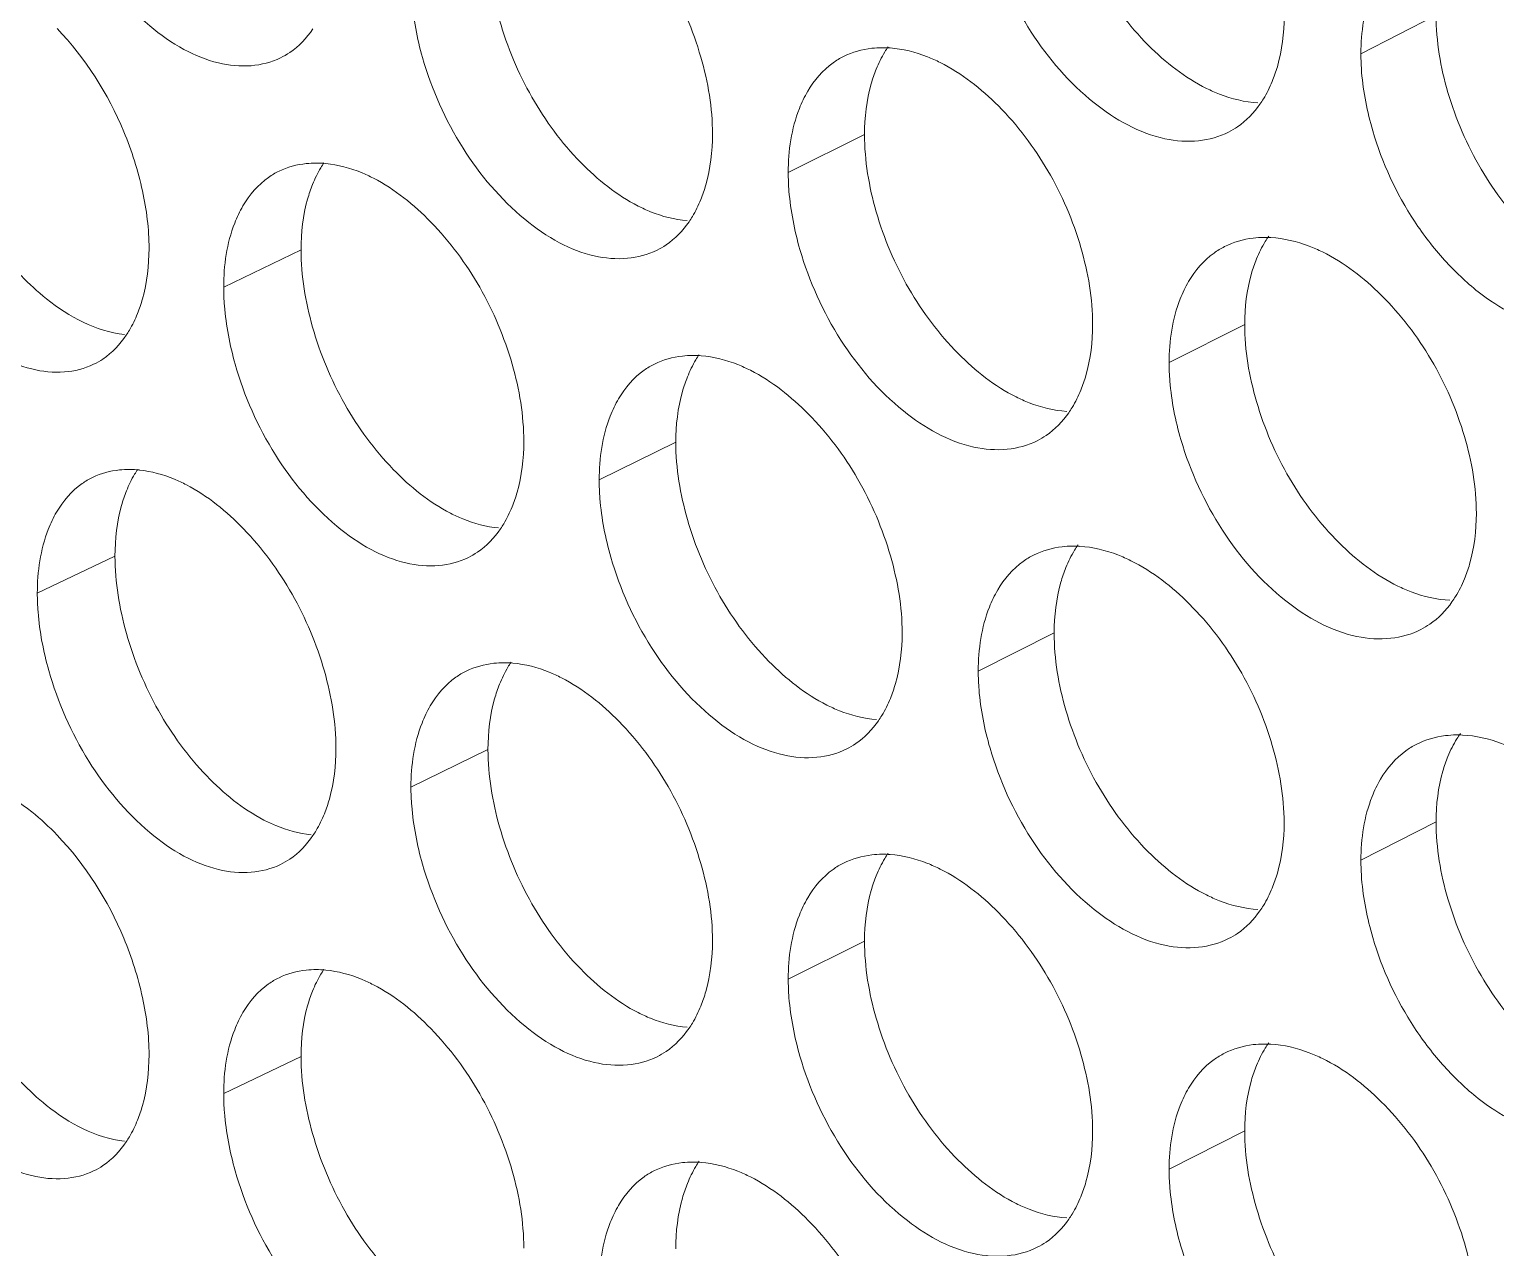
# Model space of a CAD drawing. Header units: millimetres. Extents: x 1177 to 4147, y 93 to 2194.
# Drawn here: x 2573.57 to 2587.9, y 977.11 to 989 of the extents above; entities that cross this region are included whole.
import ezdxf

# ---------------------------------------------------------------- set-up
doc = ezdxf.new("R2010")
doc.units = ezdxf.units.MM
doc.header["$LTSCALE"] = 0.1
doc.layers.get('0').update_dxf_attribs({"lineweight": 13})
doc.layers.add('标注', color=251, linetype='Continuous', lineweight=9)

# ---------------------------------------------------------------- blocks, each defined once
blk = doc.blocks.new('02')
at = {"layer": '标注'}
for p, q in [((4465.295, 1004.326), (4464.246, 1003.79)), ((4457.319, 1002.663), (4456.254, 1002.134)), ((4457.319, 1002.663), (4456.254, 1002.134)), ((4449.455, 1001.055), (4448.376, 1000.535)), ((4462.624, 1000.015), (4461.569, 999.482)), ((4462.624, 1000.015), (4461.569, 999.482)), ((4454.685, 998.371), (4453.616, 997.845)), ((4446.859, 996.782), (4445.775, 996.264)), ((4459.965, 995.711), (4458.906, 995.18)), ((4452.064, 994.085), (4450.989, 993.562)), ((4465.295, 993.076), (4464.246, 992.54)), ((4457.319, 991.413), (4456.254, 990.884)), ((4449.455, 989.805), (4448.376, 989.285)), ((4462.624, 988.765), (4461.569, 988.232))]:
    blk.add_line(p, q, dxfattribs=at)
for centre, radius, start, end in [((4457.571, 1002.415), 1.459, 85.9113, 90.3279), ((4457.571, 1002.415), 1.459, 85.9113, 90.3279), ((4449.664, 1000.835), 1.43, 84.4925, 89.9118), ((4462.906, 999.749), 1.478, 86.8291, 90.6001), ((4462.906, 999.749), 1.478, 86.8291, 90.6001), ((4454.923, 998.132), 1.449, 85.444, 90.1903), ((4447.053, 996.571), 1.421, 84.008, 89.7708), ((4460.232, 995.454), 1.468, 86.3729, 90.4645), ((4452.287, 993.856), 1.439, 84.9711, 90.0516), ((4465.592, 992.801), 1.488, 87.2799, 90.7347), ((4457.571, 991.165), 1.459, 85.9113, 90.3279), ((4449.664, 989.585), 1.43, 84.4925, 89.9118), ((4462.906, 988.499), 1.478, 86.8291, 90.6001), ((4454.923, 986.882), 1.449, 85.444, 90.1903)]:
    blk.add_arc(centre, radius, start, end, dxfattribs=at)
for points, knots in [([(4459.965, 1006.961), (4459.965, 1006.598), (4460.094, 1005.847), (4460.542, 1004.798), (4461.214, 1003.908), (4461.789, 1003.455), (4462.091, 1003.306)], [0, 0, 0, 0, 0.247033, 0.511643, 0.769894, 1, 1, 1, 1]), ([(4445.935, 1006.436), (4446.06, 1005.994), (4446.427, 1005.162), (4447.134, 1004.309), (4447.792, 1003.841), (4448.277, 1003.644), (4448.748, 1003.596), (4449.042, 1003.671), (4449.169, 1003.732)], [0, 0, 0, 0, 0.295542, 0.576027, 0.700439, 0.810823, 0.909172, 1, 1, 1, 1]), ([(4445.935, 1006.436), (4446.06, 1005.994), (4446.427, 1005.162), (4447.134, 1004.309), (4447.792, 1003.841), (4448.277, 1003.644), (4448.748, 1003.596), (4449.042, 1003.671), (4449.169, 1003.732)], [0, 0, 0, 0, 0.295542, 0.576027, 0.700439, 0.810823, 0.909172, 1, 1, 1, 1]), ([(4455.197, 1002.668), (4455.197, 1003.031), (4455.069, 1003.782), (4454.624, 1004.832), (4453.958, 1005.725), (4453.389, 1006.183), (4453.089, 1006.336)], [0, 0, 0, 0, 0.247276, 0.512232, 0.770569, 1, 1, 1, 1]), ([(4455.197, 1002.668), (4455.197, 1003.031), (4455.069, 1003.782), (4454.624, 1004.832), (4453.958, 1005.725), (4453.389, 1006.183), (4453.089, 1006.336)], [0, 0, 0, 0, 0.247276, 0.512232, 0.770569, 1, 1, 1, 1]), ([(4459.07, 1005.354), (4459.198, 1004.91), (4459.581, 1004.075), (4460.418, 1003.1), (4461.291, 1002.6), (4461.971, 1002.549), (4462.27, 1002.632), (4462.4, 1002.698)], [0, 0, 0, 0, 0.293762, 0.573619, 0.807925, 0.907583, 1, 1, 1, 1]), ([(4452.064, 1005.335), (4452.064, 1004.972), (4452.191, 1004.22), (4452.632, 1003.169), (4453.293, 1002.275), (4453.861, 1001.817), (4454.16, 1001.665)], [0, 0, 0, 0, 0.24758, 0.512681, 0.770856, 1, 1, 1, 1]), ([(4452.064, 1005.335), (4452.064, 1004.972), (4452.191, 1004.22), (4452.632, 1003.169), (4453.293, 1002.275), (4453.861, 1001.817), (4454.16, 1001.665)], [0, 0, 0, 0, 0.24758, 0.512681, 0.770856, 1, 1, 1, 1]), ([(4450.989, 1004.812), (4450.989, 1004.725), (4451.005, 1004.361), (4451.075, 1004.001), (4451.151, 1003.735)], [0, 0, 0, 0, 0.238471, 1, 1, 1, 1]), ([(4450.989, 1004.812), (4450.989, 1004.725), (4451.005, 1004.361), (4451.075, 1004.001), (4451.151, 1003.735)], [0, 0, 0, 0, 0.238471, 1, 1, 1, 1]), ([(4464.519, 1004.92), (4464.474, 1004.843), (4464.304, 1004.49), (4464.246, 1004.091), (4464.246, 1003.79)], [0, 0, 0, 0, 0.228624, 1, 1, 1, 1]), ([(4465.295, 1004.326), (4465.295, 1003.963), (4465.425, 1003.212), (4465.878, 1002.165), (4466.556, 1001.278), (4467.136, 1000.829), (4467.441, 1000.681)], [0, 0, 0, 0, 0.246671, 0.510955, 0.769257, 1, 1, 1, 1]), ([(4447.334, 1001.075), (4447.334, 1001.344), (4447.263, 1001.902), (4446.92, 1002.981), (4446.446, 1003.73), (4446.05, 1004.142)], [0, 0, 0, 0, 0.238081, 0.493556, 1, 1, 1, 1]), ([(4449.169, 1003.732), (4449.213, 1003.754), (4449.39, 1003.855), (4449.535, 1004.008), (4449.621, 1004.135)], [0, 0, 0, 0, 0.2437, 1, 1, 1, 1]), ([(4449.169, 1003.732), (4449.213, 1003.754), (4449.39, 1003.855), (4449.535, 1004.008), (4449.621, 1004.135)], [0, 0, 0, 0, 0.2437, 1, 1, 1, 1]), ([(4463.008, 1003.403), (4463.036, 1003.47), (4463.137, 1003.764), (4463.174, 1004.078), (4463.174, 1004.316)], [0, 0, 0, 0, 0.233221, 1, 1, 1, 1]), ([(4451.151, 1003.735), (4451.278, 1003.292), (4451.649, 1002.459), (4452.367, 1001.609), (4453.032, 1001.145), (4453.524, 1000.952), (4454, 1000.909), (4454.295, 1000.987), (4454.423, 1001.05)], [0, 0, 0, 0, 0.294634, 0.574682, 0.699134, 0.809777, 0.908589, 1, 1, 1, 1]), ([(4451.151, 1003.735), (4451.278, 1003.292), (4451.649, 1002.459), (4452.367, 1001.609), (4453.032, 1001.145), (4453.524, 1000.952), (4454, 1000.909), (4454.295, 1000.987), (4454.423, 1001.05)], [0, 0, 0, 0, 0.294634, 0.574682, 0.699134, 0.809777, 0.908589, 1, 1, 1, 1]), ([(4457.027, 1003.752), (4456.976, 1003.726), (4456.774, 1003.605), (4456.616, 1003.419), (4456.526, 1003.266)], [0, 0, 0, 0, 0.242512, 1, 1, 1, 1]), ([(4457.027, 1003.752), (4456.976, 1003.726), (4456.774, 1003.605), (4456.616, 1003.419), (4456.526, 1003.266)], [0, 0, 0, 0, 0.242512, 1, 1, 1, 1]), ([(4457.563, 1003.874), (4457.516, 1003.874), (4457.332, 1003.863), (4457.149, 1003.812), (4457.027, 1003.752)], [0, 0, 0, 0, 0.258421, 1, 1, 1, 1]), ([(4457.563, 1003.874), (4457.516, 1003.874), (4457.332, 1003.863), (4457.149, 1003.812), (4457.027, 1003.752)], [0, 0, 0, 0, 0.258421, 1, 1, 1, 1]), ([(4457.648, 1003.887), (4457.632, 1003.863), (4457.568, 1003.764), (4457.516, 1003.657), (4457.482, 1003.575)], [0, 0, 0, 0, 0.242569, 1, 1, 1, 1]), ([(4457.648, 1003.887), (4457.632, 1003.863), (4457.568, 1003.764), (4457.516, 1003.657), (4457.482, 1003.575)], [0, 0, 0, 0, 0.242569, 1, 1, 1, 1]), ([(4458.374, 1003.668), (4458.316, 1003.697), (4458.094, 1003.797), (4457.853, 1003.858), (4457.675, 1003.87)], [0, 0, 0, 0, 0.266713, 1, 1, 1, 1]), ([(4458.374, 1003.668), (4458.316, 1003.697), (4458.094, 1003.797), (4457.853, 1003.858), (4457.675, 1003.87)], [0, 0, 0, 0, 0.266713, 1, 1, 1, 1]), ([(4464.246, 1003.79), (4464.246, 1003.703), (4464.261, 1003.34), (4464.333, 1002.98), (4464.411, 1002.715)], [0, 0, 0, 0, 0.238632, 1, 1, 1, 1]), ([(4457.482, 1003.575), (4457.455, 1003.508), (4457.355, 1003.214), (4457.319, 1002.9), (4457.319, 1002.663)], [0, 0, 0, 0, 0.232835, 1, 1, 1, 1]), ([(4457.482, 1003.575), (4457.455, 1003.508), (4457.355, 1003.214), (4457.319, 1002.9), (4457.319, 1002.663)], [0, 0, 0, 0, 0.232835, 1, 1, 1, 1]), ([(4460.502, 1000.01), (4460.502, 1000.373), (4460.373, 1001.125), (4459.923, 1002.173), (4459.251, 1003.063), (4458.677, 1003.517), (4458.374, 1003.668)], [0, 0, 0, 0, 0.246911, 0.511538, 0.769926, 1, 1, 1, 1]), ([(4460.502, 1000.01), (4460.502, 1000.373), (4460.373, 1001.125), (4459.923, 1002.173), (4459.251, 1003.063), (4458.677, 1003.517), (4458.374, 1003.668)], [0, 0, 0, 0, 0.246911, 0.511538, 0.769926, 1, 1, 1, 1]), ([(4462.091, 1003.306), (4462.151, 1003.276), (4462.379, 1003.175), (4462.626, 1003.116), (4462.809, 1003.105)], [0, 0, 0, 0, 0.2667, 1, 1, 1, 1]), ([(4462.837, 1003.086), (4462.854, 1003.11), (4462.92, 1003.21), (4462.974, 1003.319), (4463.008, 1003.403)], [0, 0, 0, 0, 0.242697, 1, 1, 1, 1]), ([(4456.526, 1003.266), (4456.481, 1003.189), (4456.312, 1002.835), (4456.254, 1002.436), (4456.254, 1002.134)], [0, 0, 0, 0, 0.227885, 1, 1, 1, 1]), ([(4456.526, 1003.266), (4456.481, 1003.189), (4456.312, 1002.835), (4456.254, 1002.436), (4456.254, 1002.134)], [0, 0, 0, 0, 0.227885, 1, 1, 1, 1]), ([(4462.4, 1002.698), (4462.443, 1002.72), (4462.612, 1002.819), (4462.752, 1002.965), (4462.837, 1003.086)], [0, 0, 0, 0, 0.244733, 1, 1, 1, 1]), ([(4464.411, 1002.715), (4464.542, 1002.27), (4464.836, 1001.63), (4465.392, 1000.909), (4465.981, 1000.347), (4466.662, 999.969), (4467.348, 999.924), (4467.649, 1000.011), (4467.78, 1000.078)], [0, 0, 0, 0, 0.292621, 0.4365, 0.572692, 0.807081, 0.907102, 1, 1, 1, 1]), ([(4455.034, 1001.757), (4455.062, 1001.823), (4455.161, 1002.117), (4455.197, 1002.43), (4455.197, 1002.668)], [0, 0, 0, 0, 0.232772, 1, 1, 1, 1]), ([(4455.034, 1001.757), (4455.062, 1001.823), (4455.161, 1002.117), (4455.197, 1002.43), (4455.197, 1002.668)], [0, 0, 0, 0, 0.232772, 1, 1, 1, 1]), ([(4457.319, 1002.663), (4457.319, 1002.3), (4457.447, 1001.548), (4457.893, 1000.499), (4458.561, 999.608), (4459.134, 999.153), (4459.435, 999.002)], [0, 0, 0, 0, 0.247215, 0.511988, 0.770214, 1, 1, 1, 1]), ([(4457.319, 1002.663), (4457.319, 1002.3), (4457.447, 1001.548), (4457.893, 1000.499), (4458.561, 999.608), (4459.134, 999.153), (4459.435, 999.002)], [0, 0, 0, 0, 0.247215, 0.511988, 0.770214, 1, 1, 1, 1]), ([(4443.346, 1002.171), (4443.47, 1001.729), (4443.834, 1000.898), (4444.537, 1000.044), (4445.19, 999.573), (4445.673, 999.375), (4446.142, 999.324), (4446.434, 999.397), (4446.561, 999.458)], [0, 0, 0, 0, 0.295999, 0.576706, 0.701098, 0.811352, 0.909467, 1, 1, 1, 1]), ([(4449.148, 1002.152), (4449.097, 1002.127), (4448.894, 1002.008), (4448.735, 1001.821), (4448.645, 1001.667)], [0, 0, 0, 0, 0.241979, 1, 1, 1, 1]), ([(4449.666, 1002.265), (4449.62, 1002.265), (4449.443, 1002.256), (4449.267, 1002.209), (4449.148, 1002.152)], [0, 0, 0, 0, 0.258394, 1, 1, 1, 1]), ([(4449.775, 1002.27), (4449.76, 1002.247), (4449.699, 1002.15), (4449.648, 1002.047), (4449.616, 1001.966)], [0, 0, 0, 0, 0.242417, 1, 1, 1, 1]), ([(4450.466, 1002.054), (4450.411, 1002.082), (4450.2, 1002.18), (4449.971, 1002.242), (4449.801, 1002.258)], [0, 0, 0, 0, 0.266613, 1, 1, 1, 1]), ([(4456.254, 1002.134), (4456.254, 1002.048), (4456.27, 1001.684), (4456.341, 1001.324), (4456.418, 1001.058)], [0, 0, 0, 0, 0.238534, 1, 1, 1, 1]), ([(4456.254, 1002.134), (4456.254, 1002.048), (4456.27, 1001.684), (4456.341, 1001.324), (4456.418, 1001.058)], [0, 0, 0, 0, 0.238534, 1, 1, 1, 1]), ([(4449.616, 1001.966), (4449.589, 1001.9), (4449.491, 1001.606), (4449.455, 1001.293), (4449.455, 1001.055)], [0, 0, 0, 0, 0.232387, 1, 1, 1, 1]), ([(4452.564, 998.381), (4452.564, 998.744), (4452.436, 999.496), (4451.993, 1000.547), (4451.331, 1001.441), (4450.765, 1001.9), (4450.466, 1002.054)], [0, 0, 0, 0, 0.24746, 0.512581, 0.770891, 1, 1, 1, 1]), ([(4448.645, 1001.667), (4448.6, 1001.59), (4448.432, 1001.236), (4448.376, 1000.836), (4448.376, 1000.535)], [0, 0, 0, 0, 0.227147, 1, 1, 1, 1]), ([(4454.16, 1001.665), (4454.217, 1001.636), (4454.433, 1001.537), (4454.669, 1001.476), (4454.843, 1001.462)], [0, 0, 0, 0, 0.266627, 1, 1, 1, 1]), ([(4454.16, 1001.665), (4454.217, 1001.636), (4454.433, 1001.537), (4454.669, 1001.476), (4454.843, 1001.462)], [0, 0, 0, 0, 0.266627, 1, 1, 1, 1]), ([(4454.87, 1001.447), (4454.886, 1001.47), (4454.949, 1001.569), (4455.001, 1001.674), (4455.034, 1001.757)], [0, 0, 0, 0, 0.242531, 1, 1, 1, 1]), ([(4454.87, 1001.447), (4454.886, 1001.47), (4454.949, 1001.569), (4455.001, 1001.674), (4455.034, 1001.757)], [0, 0, 0, 0, 0.242531, 1, 1, 1, 1]), ([(4454.423, 1001.05), (4454.467, 1001.071), (4454.641, 1001.172), (4454.784, 1001.322), (4454.87, 1001.447)], [0, 0, 0, 0, 0.244132, 1, 1, 1, 1]), ([(4454.423, 1001.05), (4454.467, 1001.071), (4454.641, 1001.172), (4454.784, 1001.322), (4454.87, 1001.447)], [0, 0, 0, 0, 0.244132, 1, 1, 1, 1]), ([(4447.173, 1000.165), (4447.2, 1000.232), (4447.299, 1000.526), (4447.334, 1000.838), (4447.334, 1001.075)], [0, 0, 0, 0, 0.232325, 1, 1, 1, 1]), ([(4449.455, 1001.055), (4449.455, 1000.692), (4449.582, 999.94), (4450.02, 998.889), (4450.678, 997.994), (4451.243, 997.534), (4451.541, 997.38)], [0, 0, 0, 0, 0.247764, 0.513029, 0.771178, 1, 1, 1, 1]), ([(4456.418, 1001.058), (4456.546, 1000.615), (4456.925, 999.78), (4457.757, 998.803), (4458.624, 998.301), (4459.301, 998.246), (4459.599, 998.327), (4459.729, 998.392)], [0, 0, 0, 0, 0.294207, 0.574275, 0.808437, 0.907868, 1, 1, 1, 1]), ([(4456.418, 1001.058), (4456.546, 1000.615), (4456.925, 999.78), (4457.757, 998.803), (4458.624, 998.301), (4459.301, 998.246), (4459.599, 998.327), (4459.729, 998.392)], [0, 0, 0, 0, 0.294207, 0.574275, 0.808437, 0.907868, 1, 1, 1, 1]), ([(4462.342, 1001.099), (4462.291, 1001.073), (4462.09, 1000.951), (4461.932, 1000.766), (4461.842, 1000.613)], [0, 0, 0, 0, 0.242847, 1, 1, 1, 1]), ([(4462.342, 1001.099), (4462.291, 1001.073), (4462.09, 1000.951), (4461.932, 1000.766), (4461.842, 1000.613)], [0, 0, 0, 0, 0.242847, 1, 1, 1, 1]), ([(4462.89, 1001.227), (4462.842, 1001.227), (4462.653, 1001.216), (4462.467, 1001.162), (4462.342, 1001.099)], [0, 0, 0, 0, 0.258444, 1, 1, 1, 1]), ([(4462.89, 1001.227), (4462.842, 1001.227), (4462.653, 1001.216), (4462.467, 1001.162), (4462.342, 1001.099)], [0, 0, 0, 0, 0.258444, 1, 1, 1, 1]), ([(4462.96, 1001.245), (4462.943, 1001.221), (4462.877, 1001.12), (4462.823, 1001.012), (4462.789, 1000.928)], [0, 0, 0, 0, 0.242682, 1, 1, 1, 1]), ([(4462.96, 1001.245), (4462.943, 1001.221), (4462.877, 1001.12), (4462.823, 1001.012), (4462.789, 1000.928)], [0, 0, 0, 0, 0.242682, 1, 1, 1, 1]), ([(4463.709, 1001.026), (4463.649, 1001.055), (4463.42, 1001.156), (4463.171, 1001.215), (4462.988, 1001.225)], [0, 0, 0, 0, 0.266759, 1, 1, 1, 1]), ([(4463.709, 1001.026), (4463.649, 1001.055), (4463.42, 1001.156), (4463.171, 1001.215), (4462.988, 1001.225)], [0, 0, 0, 0, 0.266759, 1, 1, 1, 1]), ([(4462.789, 1000.928), (4462.761, 1000.861), (4462.661, 1000.567), (4462.624, 1000.253), (4462.624, 1000.015)], [0, 0, 0, 0, 0.233133, 1, 1, 1, 1]), ([(4462.789, 1000.928), (4462.761, 1000.861), (4462.661, 1000.567), (4462.624, 1000.253), (4462.624, 1000.015)], [0, 0, 0, 0, 0.233133, 1, 1, 1, 1]), ([(4465.857, 997.378), (4465.857, 997.74), (4465.726, 998.492), (4465.272, 999.538), (4464.593, 1000.426), (4464.014, 1000.876), (4463.709, 1001.026)], [0, 0, 0, 0, 0.246547, 0.510848, 0.769286, 1, 1, 1, 1]), ([(4465.857, 997.378), (4465.857, 997.74), (4465.726, 998.492), (4465.272, 999.538), (4464.593, 1000.426), (4464.014, 1000.876), (4463.709, 1001.026)], [0, 0, 0, 0, 0.246547, 0.510848, 0.769286, 1, 1, 1, 1]), ([(4445.552, 1000.695), (4445.662, 1000.58), (4446.067, 1000.201), (4446.594, 999.916), (4446.991, 999.874)], [0, 0, 0, 0, 0.28484, 1, 1, 1, 1]), ([(4448.376, 1000.535), (4448.376, 1000.448), (4448.391, 1000.084), (4448.461, 999.724), (4448.537, 999.458)], [0, 0, 0, 0, 0.238439, 1, 1, 1, 1]), ([(4461.842, 1000.613), (4461.797, 1000.536), (4461.628, 1000.182), (4461.569, 999.783), (4461.569, 999.482)], [0, 0, 0, 0, 0.228378, 1, 1, 1, 1]), ([(4461.842, 1000.613), (4461.797, 1000.536), (4461.628, 1000.182), (4461.569, 999.783), (4461.569, 999.482)], [0, 0, 0, 0, 0.228378, 1, 1, 1, 1]), ([(4447.016, 999.864), (4447.031, 999.887), (4447.092, 999.983), (4447.141, 1000.086), (4447.173, 1000.165)], [0, 0, 0, 0, 0.242387, 1, 1, 1, 1]), ([(4446.561, 999.458), (4446.606, 999.479), (4446.784, 999.581), (4446.93, 999.735), (4447.016, 999.864)], [0, 0, 0, 0, 0.243475, 1, 1, 1, 1]), ([(4460.338, 999.098), (4460.365, 999.165), (4460.466, 999.459), (4460.502, 999.772), (4460.502, 1000.01)], [0, 0, 0, 0, 0.233071, 1, 1, 1, 1]), ([(4460.338, 999.098), (4460.365, 999.165), (4460.466, 999.459), (4460.502, 999.772), (4460.502, 1000.01)], [0, 0, 0, 0, 0.233071, 1, 1, 1, 1]), ([(4462.624, 1000.015), (4462.624, 999.652), (4462.754, 998.901), (4463.204, 997.853), (4463.879, 996.965), (4464.456, 996.514), (4464.76, 996.365)], [0, 0, 0, 0, 0.246852, 0.511298, 0.769575, 1, 1, 1, 1]), ([(4462.624, 1000.015), (4462.624, 999.652), (4462.754, 998.901), (4463.204, 997.853), (4463.879, 996.965), (4464.456, 996.514), (4464.76, 996.365)], [0, 0, 0, 0, 0.246852, 0.511298, 0.769575, 1, 1, 1, 1]), ([(4448.537, 999.458), (4448.662, 999.015), (4449.032, 998.182), (4449.744, 997.331), (4450.405, 996.865), (4450.894, 996.67), (4451.368, 996.624), (4451.662, 996.701), (4451.79, 996.763)], [0, 0, 0, 0, 0.295087, 0.575352, 0.699785, 0.810298, 0.90888, 1, 1, 1, 1]), ([(4454.388, 999.462), (4454.337, 999.437), (4454.135, 999.317), (4453.976, 999.13), (4453.886, 998.977)], [0, 0, 0, 0, 0.242339, 1, 1, 1, 1]), ([(4454.918, 999.581), (4454.871, 999.581), (4454.69, 999.572), (4454.509, 999.522), (4454.388, 999.462)], [0, 0, 0, 0, 0.258411, 1, 1, 1, 1]), ([(4455.011, 999.592), (4454.995, 999.568), (4454.932, 999.47), (4454.881, 999.364), (4454.848, 999.282)], [0, 0, 0, 0, 0.242516, 1, 1, 1, 1]), ([(4455.726, 999.374), (4455.669, 999.403), (4455.45, 999.502), (4455.213, 999.563), (4455.038, 999.577)], [0, 0, 0, 0, 0.266684, 1, 1, 1, 1]), ([(4461.569, 999.482), (4461.569, 999.395), (4461.585, 999.032), (4461.657, 998.672), (4461.734, 998.407)], [0, 0, 0, 0, 0.238599, 1, 1, 1, 1]), ([(4461.569, 999.482), (4461.569, 999.395), (4461.585, 999.032), (4461.657, 998.672), (4461.734, 998.407)], [0, 0, 0, 0, 0.238599, 1, 1, 1, 1]), ([(4454.848, 999.282), (4454.821, 999.216), (4454.721, 998.922), (4454.685, 998.608), (4454.685, 998.371)], [0, 0, 0, 0, 0.232686, 1, 1, 1, 1]), ([(4457.844, 995.711), (4457.844, 996.074), (4457.715, 996.825), (4457.268, 997.875), (4456.598, 998.766), (4456.027, 999.222), (4455.726, 999.374)], [0, 0, 0, 0, 0.247093, 0.511885, 0.770247, 1, 1, 1, 1]), ([(4459.435, 999.002), (4459.494, 998.973), (4459.718, 998.873), (4459.961, 998.813), (4460.141, 998.801)], [0, 0, 0, 0, 0.266679, 1, 1, 1, 1]), ([(4459.435, 999.002), (4459.494, 998.973), (4459.718, 998.873), (4459.961, 998.813), (4460.141, 998.801)], [0, 0, 0, 0, 0.266679, 1, 1, 1, 1]), ([(4460.169, 998.783), (4460.185, 998.807), (4460.25, 998.907), (4460.304, 999.015), (4460.338, 999.098)], [0, 0, 0, 0, 0.24264, 1, 1, 1, 1]), ([(4460.169, 998.783), (4460.185, 998.807), (4460.25, 998.907), (4460.304, 999.015), (4460.338, 999.098)], [0, 0, 0, 0, 0.24264, 1, 1, 1, 1]), ([(4453.886, 998.977), (4453.841, 998.9), (4453.673, 998.546), (4453.616, 998.146), (4453.616, 997.845)], [0, 0, 0, 0, 0.227639, 1, 1, 1, 1]), ([(4459.729, 998.392), (4459.772, 998.414), (4459.942, 998.514), (4460.083, 998.661), (4460.169, 998.783)], [0, 0, 0, 0, 0.244538, 1, 1, 1, 1]), ([(4459.729, 998.392), (4459.772, 998.414), (4459.942, 998.514), (4460.083, 998.661), (4460.169, 998.783)], [0, 0, 0, 0, 0.244538, 1, 1, 1, 1]), ([(4461.734, 998.407), (4461.864, 997.962), (4462.249, 997.127), (4463.091, 996.152), (4463.97, 995.656), (4464.653, 995.609), (4464.954, 995.693), (4465.084, 995.76)], [0, 0, 0, 0, 0.293319, 0.572966, 0.807416, 0.907301, 1, 1, 1, 1]), ([(4461.734, 998.407), (4461.864, 997.962), (4462.249, 997.127), (4463.091, 996.152), (4463.97, 995.656), (4464.653, 995.609), (4464.954, 995.693), (4465.084, 995.76)], [0, 0, 0, 0, 0.293319, 0.572966, 0.807416, 0.907301, 1, 1, 1, 1]), ([(4452.401, 997.47), (4452.428, 997.537), (4452.528, 997.83), (4452.564, 998.143), (4452.564, 998.381)], [0, 0, 0, 0, 0.232623, 1, 1, 1, 1]), ([(4454.685, 998.371), (4454.685, 998.008), (4454.813, 997.256), (4455.256, 996.206), (4455.921, 995.314), (4456.491, 994.857), (4456.791, 994.706)], [0, 0, 0, 0, 0.247397, 0.512334, 0.770535, 1, 1, 1, 1]), ([(4447.059, 997.991), (4447.013, 997.991), (4446.838, 997.983), (4446.665, 997.937), (4446.547, 997.881)], [0, 0, 0, 0, 0.258386, 1, 1, 1, 1]), ([(4447.176, 997.993), (4447.161, 997.971), (4447.101, 997.875), (4447.051, 997.772), (4447.019, 997.693)], [0, 0, 0, 0, 0.242372, 1, 1, 1, 1]), ([(4447.855, 997.778), (4447.8, 997.806), (4447.593, 997.903), (4447.368, 997.966), (4447.201, 997.983)], [0, 0, 0, 0, 0.266572, 1, 1, 1, 1]), ([(4446.547, 997.881), (4446.496, 997.856), (4446.292, 997.738), (4446.133, 997.55), (4446.043, 997.396)], [0, 0, 0, 0, 0.241792, 1, 1, 1, 1]), ([(4449.942, 994.1), (4449.942, 994.463), (4449.815, 995.215), (4449.375, 996.267), (4448.716, 997.162), (4448.152, 997.623), (4447.855, 997.778)], [0, 0, 0, 0, 0.247645, 0.51293, 0.771215, 1, 1, 1, 1]), ([(4453.616, 997.845), (4453.616, 997.758), (4453.631, 997.395), (4453.702, 997.035), (4453.778, 996.769)], [0, 0, 0, 0, 0.238502, 1, 1, 1, 1]), ([(4447.019, 997.693), (4446.993, 997.626), (4446.895, 997.332), (4446.859, 997.019), (4446.859, 996.782)], [0, 0, 0, 0, 0.232238, 1, 1, 1, 1]), ([(4446.043, 997.396), (4445.998, 997.319), (4445.831, 996.965), (4445.775, 996.566), (4445.775, 996.264)], [0, 0, 0, 0, 0.226902, 1, 1, 1, 1]), ([(4451.541, 997.38), (4451.597, 997.352), (4451.81, 997.253), (4452.041, 997.191), (4452.213, 997.176)], [0, 0, 0, 0, 0.266595, 1, 1, 1, 1]), ([(4452.239, 997.163), (4452.255, 997.186), (4452.317, 997.284), (4452.369, 997.389), (4452.401, 997.47)], [0, 0, 0, 0, 0.242481, 1, 1, 1, 1]), ([(4465.691, 996.465), (4465.719, 996.532), (4465.82, 996.826), (4465.857, 997.14), (4465.857, 997.378)], [0, 0, 0, 0, 0.23337, 1, 1, 1, 1]), ([(4465.691, 996.465), (4465.719, 996.532), (4465.82, 996.826), (4465.857, 997.14), (4465.857, 997.378)], [0, 0, 0, 0, 0.23337, 1, 1, 1, 1]), ([(4451.79, 996.763), (4451.834, 996.785), (4452.009, 996.885), (4452.153, 997.037), (4452.239, 997.163)], [0, 0, 0, 0, 0.24392, 1, 1, 1, 1]), ([(4446.859, 996.782), (4446.859, 996.419), (4446.985, 995.667), (4447.421, 994.614), (4448.076, 993.718), (4448.638, 993.256), (4448.935, 993.102)], [0, 0, 0, 0, 0.247948, 0.513377, 0.771501, 1, 1, 1, 1]), ([(4453.778, 996.769), (4453.905, 996.325), (4454.28, 995.492), (4455.002, 994.643), (4455.671, 994.181), (4456.166, 993.99), (4456.644, 993.949), (4456.941, 994.029), (4457.07, 994.093)], [0, 0, 0, 0, 0.294183, 0.574014, 0.698487, 0.809259, 0.908301, 1, 1, 1, 1]), ([(4459.679, 996.797), (4459.628, 996.772), (4459.426, 996.65), (4459.268, 996.464), (4459.178, 996.311)], [0, 0, 0, 0, 0.242682, 1, 1, 1, 1]), ([(4460.221, 996.923), (4460.172, 996.922), (4459.986, 996.911), (4459.802, 996.859), (4459.679, 996.797)], [0, 0, 0, 0, 0.258432, 1, 1, 1, 1]), ([(4460.298, 996.938), (4460.281, 996.914), (4460.216, 996.814), (4460.163, 996.707), (4460.129, 996.623)], [0, 0, 0, 0, 0.242625, 1, 1, 1, 1]), ([(4461.036, 996.719), (4460.977, 996.748), (4460.751, 996.848), (4460.506, 996.908), (4460.325, 996.92)], [0, 0, 0, 0, 0.266738, 1, 1, 1, 1]), ([(4460.129, 996.623), (4460.102, 996.556), (4460.002, 996.262), (4459.965, 995.949), (4459.965, 995.711)], [0, 0, 0, 0, 0.232984, 1, 1, 1, 1]), ([(4463.174, 993.066), (4463.174, 993.428), (4463.043, 994.18), (4462.592, 995.228), (4461.916, 996.116), (4461.339, 996.569), (4461.036, 996.719)], [0, 0, 0, 0, 0.246729, 0.511193, 0.769606, 1, 1, 1, 1]), ([(4464.76, 996.365), (4464.821, 996.335), (4465.052, 996.234), (4465.304, 996.175), (4465.489, 996.166)], [0, 0, 0, 0, 0.266716, 1, 1, 1, 1]), ([(4464.76, 996.365), (4464.821, 996.335), (4465.052, 996.234), (4465.304, 996.175), (4465.489, 996.166)], [0, 0, 0, 0, 0.266716, 1, 1, 1, 1]), ([(4465.517, 996.145), (4465.534, 996.169), (4465.601, 996.27), (4465.656, 996.38), (4465.691, 996.465)], [0, 0, 0, 0, 0.242757, 1, 1, 1, 1]), ([(4465.517, 996.145), (4465.534, 996.169), (4465.601, 996.27), (4465.656, 996.38), (4465.691, 996.465)], [0, 0, 0, 0, 0.242757, 1, 1, 1, 1]), ([(4445.775, 996.264), (4445.775, 996.177), (4445.79, 995.813), (4445.86, 995.453), (4445.935, 995.186)], [0, 0, 0, 0, 0.238408, 1, 1, 1, 1]), ([(4459.178, 996.311), (4459.133, 996.234), (4458.964, 995.881), (4458.906, 995.481), (4458.906, 995.18)], [0, 0, 0, 0, 0.228131, 1, 1, 1, 1]), ([(4465.084, 995.76), (4465.126, 995.782), (4465.294, 995.881), (4465.433, 996.025), (4465.517, 996.145)], [0, 0, 0, 0, 0.244921, 1, 1, 1, 1]), ([(4465.084, 995.76), (4465.126, 995.782), (4465.294, 995.881), (4465.433, 996.025), (4465.517, 996.145)], [0, 0, 0, 0, 0.244921, 1, 1, 1, 1]), ([(4457.68, 994.799), (4457.707, 994.866), (4457.807, 995.16), (4457.844, 995.473), (4457.844, 995.711)], [0, 0, 0, 0, 0.232922, 1, 1, 1, 1]), ([(4459.965, 995.711), (4459.965, 995.348), (4460.094, 994.597), (4460.542, 993.548), (4461.214, 992.658), (4461.789, 992.205), (4462.091, 992.056)], [0, 0, 0, 0, 0.247033, 0.511643, 0.769894, 1, 1, 1, 1]), ([(4445.935, 995.186), (4446.06, 994.744), (4446.427, 993.912), (4447.134, 993.059), (4447.792, 992.591), (4448.277, 992.394), (4448.748, 992.346), (4449.042, 992.421), (4449.169, 992.482)], [0, 0, 0, 0, 0.295542, 0.576027, 0.700439, 0.810823, 0.909172, 1, 1, 1, 1]), ([(4451.762, 995.179), (4451.711, 995.154), (4451.508, 995.034), (4451.349, 994.847), (4451.259, 994.694)], [0, 0, 0, 0, 0.242161, 1, 1, 1, 1]), ([(4452.286, 995.295), (4452.239, 995.295), (4452.06, 995.286), (4451.882, 995.237), (4451.762, 995.179)], [0, 0, 0, 0, 0.258402, 1, 1, 1, 1]), ([(4452.387, 995.303), (4452.371, 995.28), (4452.309, 995.182), (4452.258, 995.078), (4452.226, 994.996)], [0, 0, 0, 0, 0.242465, 1, 1, 1, 1]), ([(4453.089, 995.086), (4453.033, 995.114), (4452.819, 995.213), (4452.586, 995.275), (4452.413, 995.29)], [0, 0, 0, 0, 0.266651, 1, 1, 1, 1]), ([(4458.906, 995.18), (4458.906, 995.093), (4458.921, 994.73), (4458.993, 994.37), (4459.07, 994.104)], [0, 0, 0, 0, 0.238567, 1, 1, 1, 1]), ([(4452.226, 994.996), (4452.199, 994.93), (4452.1, 994.636), (4452.064, 994.323), (4452.064, 994.085)], [0, 0, 0, 0, 0.232536, 1, 1, 1, 1]), ([(4455.197, 991.418), (4455.197, 991.781), (4455.069, 992.532), (4454.624, 993.582), (4453.958, 994.475), (4453.389, 994.933), (4453.089, 995.086)], [0, 0, 0, 0, 0.247276, 0.512232, 0.770569, 1, 1, 1, 1]), ([(4456.791, 994.706), (4456.849, 994.677), (4457.069, 994.577), (4457.309, 994.516), (4457.486, 994.503)], [0, 0, 0, 0, 0.266655, 1, 1, 1, 1]), ([(4457.513, 994.487), (4457.529, 994.51), (4457.594, 994.61), (4457.646, 994.716), (4457.68, 994.799)], [0, 0, 0, 0, 0.242584, 1, 1, 1, 1]), ([(4451.259, 994.694), (4451.214, 994.617), (4451.046, 994.263), (4450.989, 993.863), (4450.989, 993.562)], [0, 0, 0, 0, 0.227393, 1, 1, 1, 1]), ([(4457.07, 994.093), (4457.113, 994.115), (4457.286, 994.215), (4457.428, 994.363), (4457.513, 994.487)], [0, 0, 0, 0, 0.244338, 1, 1, 1, 1]), ([(4465.634, 994.309), (4465.617, 994.284), (4465.55, 994.183), (4465.496, 994.074), (4465.461, 993.989)], [0, 0, 0, 0, 0.242742, 1, 1, 1, 1]), ([(4449.781, 993.19), (4449.808, 993.256), (4449.907, 993.55), (4449.942, 993.863), (4449.942, 994.1)], [0, 0, 0, 0, 0.232474, 1, 1, 1, 1]), ([(4459.07, 994.104), (4459.198, 993.66), (4459.581, 992.825), (4460.418, 991.85), (4461.291, 991.35), (4461.971, 991.299), (4462.27, 991.382), (4462.4, 991.448)], [0, 0, 0, 0, 0.293762, 0.573619, 0.807925, 0.907583, 1, 1, 1, 1]), ([(4465.018, 994.157), (4464.967, 994.131), (4464.767, 994.009), (4464.609, 993.823), (4464.519, 993.67)], [0, 0, 0, 0, 0.243008, 1, 1, 1, 1]), ([(4465.573, 994.289), (4465.523, 994.288), (4465.333, 994.276), (4465.144, 994.221), (4465.018, 994.157)], [0, 0, 0, 0, 0.258456, 1, 1, 1, 1]), ([(4466.395, 994.089), (4466.334, 994.119), (4466.101, 994.22), (4465.849, 994.278), (4465.662, 994.287)], [0, 0, 0, 0, 0.266777, 1, 1, 1, 1]), ([(4452.064, 994.085), (4452.064, 993.722), (4452.191, 992.97), (4452.632, 991.919), (4453.293, 991.025), (4453.861, 990.567), (4454.16, 990.415)], [0, 0, 0, 0, 0.24758, 0.512681, 0.770856, 1, 1, 1, 1]), ([(4465.461, 993.989), (4465.433, 993.922), (4465.332, 993.628), (4465.295, 993.314), (4465.295, 993.076)], [0, 0, 0, 0, 0.233282, 1, 1, 1, 1]), ([(4446.05, 992.892), (4445.94, 993.007), (4445.535, 993.384), (4445.01, 993.67), (4444.615, 993.714)], [0, 0, 0, 0, 0.284731, 1, 1, 1, 1]), ([(4450.989, 993.562), (4450.989, 993.475), (4451.005, 993.111), (4451.075, 992.751), (4451.151, 992.485)], [0, 0, 0, 0, 0.238471, 1, 1, 1, 1]), ([(4464.519, 993.67), (4464.474, 993.593), (4464.304, 993.24), (4464.246, 992.841), (4464.246, 992.54)], [0, 0, 0, 0, 0.228624, 1, 1, 1, 1]), ([(4448.935, 993.102), (4448.99, 993.074), (4449.199, 992.976), (4449.427, 992.913), (4449.595, 992.897)], [0, 0, 0, 0, 0.266559, 1, 1, 1, 1]), ([(4449.621, 992.885), (4449.637, 992.908), (4449.698, 993.005), (4449.749, 993.109), (4449.781, 993.19)], [0, 0, 0, 0, 0.242432, 1, 1, 1, 1]), ([(4465.295, 993.076), (4465.295, 992.713), (4465.425, 991.962), (4465.878, 990.915), (4466.556, 990.028), (4467.136, 989.579), (4467.441, 989.431)], [0, 0, 0, 0, 0.246671, 0.510955, 0.769257, 1, 1, 1, 1]), ([(4447.334, 989.825), (4447.334, 990.094), (4447.263, 990.652), (4446.92, 991.731), (4446.446, 992.48), (4446.05, 992.892)], [0, 0, 0, 0, 0.238081, 0.493556, 1, 1, 1, 1]), ([(4449.169, 992.482), (4449.213, 992.504), (4449.39, 992.605), (4449.535, 992.758), (4449.621, 992.885)], [0, 0, 0, 0, 0.2437, 1, 1, 1, 1]), ([(4463.008, 992.153), (4463.036, 992.22), (4463.137, 992.514), (4463.174, 992.828), (4463.174, 993.066)], [0, 0, 0, 0, 0.233221, 1, 1, 1, 1]), ([(4451.151, 992.485), (4451.278, 992.042), (4451.649, 991.209), (4452.367, 990.359), (4453.032, 989.895), (4453.524, 989.702), (4454, 989.659), (4454.295, 989.737), (4454.423, 989.8)], [0, 0, 0, 0, 0.294634, 0.574682, 0.699134, 0.809777, 0.908589, 1, 1, 1, 1]), ([(4457.027, 992.502), (4456.976, 992.476), (4456.774, 992.355), (4456.616, 992.169), (4456.526, 992.016)], [0, 0, 0, 0, 0.242512, 1, 1, 1, 1]), ([(4457.563, 992.624), (4457.516, 992.624), (4457.332, 992.613), (4457.149, 992.562), (4457.027, 992.502)], [0, 0, 0, 0, 0.258421, 1, 1, 1, 1]), ([(4457.648, 992.637), (4457.632, 992.613), (4457.568, 992.514), (4457.516, 992.407), (4457.482, 992.325)], [0, 0, 0, 0, 0.242569, 1, 1, 1, 1]), ([(4458.374, 992.418), (4458.316, 992.447), (4458.094, 992.547), (4457.853, 992.608), (4457.675, 992.62)], [0, 0, 0, 0, 0.266713, 1, 1, 1, 1]), ([(4464.246, 992.54), (4464.246, 992.453), (4464.261, 992.09), (4464.333, 991.73), (4464.411, 991.465)], [0, 0, 0, 0, 0.238632, 1, 1, 1, 1]), ([(4457.482, 992.325), (4457.455, 992.258), (4457.355, 991.964), (4457.319, 991.65), (4457.319, 991.413)], [0, 0, 0, 0, 0.232835, 1, 1, 1, 1]), ([(4460.502, 988.76), (4460.502, 989.123), (4460.373, 989.875), (4459.923, 990.923), (4459.251, 991.813), (4458.677, 992.267), (4458.374, 992.418)], [0, 0, 0, 0, 0.246911, 0.511538, 0.769926, 1, 1, 1, 1]), ([(4462.091, 992.056), (4462.151, 992.026), (4462.379, 991.925), (4462.626, 991.866), (4462.809, 991.855)], [0, 0, 0, 0, 0.2667, 1, 1, 1, 1]), ([(4462.837, 991.836), (4462.854, 991.86), (4462.92, 991.96), (4462.974, 992.069), (4463.008, 992.153)], [0, 0, 0, 0, 0.242697, 1, 1, 1, 1]), ([(4456.526, 992.016), (4456.481, 991.939), (4456.312, 991.585), (4456.254, 991.186), (4456.254, 990.884)], [0, 0, 0, 0, 0.227885, 1, 1, 1, 1]), ([(4462.4, 991.448), (4462.443, 991.47), (4462.612, 991.569), (4462.752, 991.715), (4462.837, 991.836)], [0, 0, 0, 0, 0.244733, 1, 1, 1, 1]), ([(4464.411, 991.465), (4464.542, 991.02), (4464.836, 990.38), (4465.392, 989.659), (4465.981, 989.097), (4466.662, 988.719), (4467.348, 988.674), (4467.649, 988.761), (4467.78, 988.828)], [0, 0, 0, 0, 0.292621, 0.4365, 0.572692, 0.807081, 0.907102, 1, 1, 1, 1]), ([(4455.034, 990.507), (4455.062, 990.573), (4455.161, 990.867), (4455.197, 991.18), (4455.197, 991.418)], [0, 0, 0, 0, 0.232772, 1, 1, 1, 1]), ([(4457.319, 991.413), (4457.319, 991.05), (4457.447, 990.298), (4457.893, 989.249), (4458.561, 988.358), (4459.134, 987.903), (4459.435, 987.752)], [0, 0, 0, 0, 0.247215, 0.511988, 0.770214, 1, 1, 1, 1]), ([(4443.346, 990.921), (4443.47, 990.479), (4443.834, 989.648), (4444.537, 988.794), (4445.19, 988.323), (4445.673, 988.125), (4446.142, 988.074), (4446.434, 988.147), (4446.561, 988.208)], [0, 0, 0, 0, 0.295999, 0.576706, 0.701098, 0.811352, 0.909467, 1, 1, 1, 1]), ([(4449.148, 990.902), (4449.097, 990.877), (4448.894, 990.758), (4448.735, 990.571), (4448.645, 990.417)], [0, 0, 0, 0, 0.241979, 1, 1, 1, 1]), ([(4449.666, 991.015), (4449.62, 991.015), (4449.443, 991.006), (4449.267, 990.959), (4449.148, 990.902)], [0, 0, 0, 0, 0.258394, 1, 1, 1, 1]), ([(4449.775, 991.02), (4449.76, 990.997), (4449.699, 990.9), (4449.648, 990.797), (4449.616, 990.716)], [0, 0, 0, 0, 0.242417, 1, 1, 1, 1]), ([(4450.466, 990.804), (4450.411, 990.832), (4450.2, 990.93), (4449.971, 990.992), (4449.801, 991.008)], [0, 0, 0, 0, 0.266613, 1, 1, 1, 1]), ([(4456.254, 990.884), (4456.254, 990.798), (4456.27, 990.434), (4456.341, 990.074), (4456.418, 989.808)], [0, 0, 0, 0, 0.238534, 1, 1, 1, 1]), ([(4449.616, 990.716), (4449.589, 990.65), (4449.491, 990.356), (4449.455, 990.043), (4449.455, 989.805)], [0, 0, 0, 0, 0.232387, 1, 1, 1, 1]), ([(4452.564, 987.131), (4452.564, 987.494), (4452.436, 988.246), (4451.993, 989.297), (4451.331, 990.191), (4450.765, 990.65), (4450.466, 990.804)], [0, 0, 0, 0, 0.24746, 0.512581, 0.770891, 1, 1, 1, 1]), ([(4448.645, 990.417), (4448.6, 990.34), (4448.432, 989.986), (4448.376, 989.586), (4448.376, 989.285)], [0, 0, 0, 0, 0.227147, 1, 1, 1, 1]), ([(4454.16, 990.415), (4454.217, 990.386), (4454.433, 990.287), (4454.669, 990.226), (4454.843, 990.212)], [0, 0, 0, 0, 0.266627, 1, 1, 1, 1]), ([(4454.87, 990.197), (4454.886, 990.22), (4454.949, 990.319), (4455.001, 990.424), (4455.034, 990.507)], [0, 0, 0, 0, 0.242531, 1, 1, 1, 1]), ([(4454.423, 989.8), (4454.467, 989.821), (4454.641, 989.922), (4454.784, 990.072), (4454.87, 990.197)], [0, 0, 0, 0, 0.244132, 1, 1, 1, 1]), ([(4447.173, 988.915), (4447.2, 988.982), (4447.299, 989.276), (4447.334, 989.588), (4447.334, 989.825)], [0, 0, 0, 0, 0.232325, 1, 1, 1, 1]), ([(4449.455, 989.805), (4449.455, 989.442), (4449.582, 988.69), (4450.02, 987.639), (4450.678, 986.744), (4451.243, 986.284), (4451.541, 986.13)], [0, 0, 0, 0, 0.247764, 0.513029, 0.771178, 1, 1, 1, 1]), ([(4456.418, 989.808), (4456.546, 989.365), (4456.925, 988.53), (4457.757, 987.553), (4458.624, 987.051), (4459.301, 986.996), (4459.599, 987.077), (4459.729, 987.142)], [0, 0, 0, 0, 0.294207, 0.574275, 0.808437, 0.907868, 1, 1, 1, 1]), ([(4462.342, 989.849), (4462.291, 989.823), (4462.09, 989.701), (4461.932, 989.516), (4461.842, 989.363)], [0, 0, 0, 0, 0.242847, 1, 1, 1, 1]), ([(4462.89, 989.977), (4462.842, 989.977), (4462.653, 989.966), (4462.467, 989.912), (4462.342, 989.849)], [0, 0, 0, 0, 0.258444, 1, 1, 1, 1]), ([(4462.96, 989.995), (4462.943, 989.971), (4462.877, 989.87), (4462.823, 989.762), (4462.789, 989.678)], [0, 0, 0, 0, 0.242682, 1, 1, 1, 1]), ([(4463.709, 989.776), (4463.649, 989.805), (4463.42, 989.906), (4463.171, 989.965), (4462.988, 989.975)], [0, 0, 0, 0, 0.266759, 1, 1, 1, 1]), ([(4462.789, 989.678), (4462.761, 989.611), (4462.661, 989.317), (4462.624, 989.003), (4462.624, 988.765)], [0, 0, 0, 0, 0.233133, 1, 1, 1, 1]), ([(4465.857, 986.128), (4465.857, 986.49), (4465.726, 987.242), (4465.272, 988.288), (4464.593, 989.176), (4464.014, 989.626), (4463.709, 989.776)], [0, 0, 0, 0, 0.246547, 0.510848, 0.769286, 1, 1, 1, 1]), ([(4445.552, 989.445), (4445.662, 989.33), (4446.067, 988.951), (4446.594, 988.666), (4446.991, 988.624)], [0, 0, 0, 0, 0.28484, 1, 1, 1, 1]), ([(4448.376, 989.285), (4448.376, 989.198), (4448.391, 988.834), (4448.461, 988.474), (4448.537, 988.208)], [0, 0, 0, 0, 0.238439, 1, 1, 1, 1]), ([(4461.842, 989.363), (4461.797, 989.286), (4461.628, 988.932), (4461.569, 988.533), (4461.569, 988.232)], [0, 0, 0, 0, 0.228378, 1, 1, 1, 1]), ([(4447.016, 988.614), (4447.031, 988.637), (4447.092, 988.733), (4447.141, 988.836), (4447.173, 988.915)], [0, 0, 0, 0, 0.242387, 1, 1, 1, 1]), ([(4446.561, 988.208), (4446.606, 988.229), (4446.784, 988.331), (4446.93, 988.485), (4447.016, 988.614)], [0, 0, 0, 0, 0.243475, 1, 1, 1, 1]), ([(4460.338, 987.848), (4460.365, 987.915), (4460.466, 988.209), (4460.502, 988.522), (4460.502, 988.76)], [0, 0, 0, 0, 0.233071, 1, 1, 1, 1]), ([(4462.624, 988.765), (4462.624, 988.402), (4462.754, 987.651), (4463.204, 986.603), (4463.879, 985.715), (4464.456, 985.264), (4464.76, 985.115)], [0, 0, 0, 0, 0.246852, 0.511298, 0.769575, 1, 1, 1, 1]), ([(4448.537, 988.208), (4448.662, 987.765), (4449.032, 986.932), (4449.744, 986.081), (4450.405, 985.615), (4450.894, 985.42), (4451.368, 985.374), (4451.662, 985.451), (4451.79, 985.513)], [0, 0, 0, 0, 0.295087, 0.575352, 0.699785, 0.810298, 0.90888, 1, 1, 1, 1]), ([(4454.388, 988.212), (4454.337, 988.187), (4454.135, 988.067), (4453.976, 987.88), (4453.886, 987.727)], [0, 0, 0, 0, 0.242339, 1, 1, 1, 1]), ([(4454.918, 988.331), (4454.871, 988.331), (4454.69, 988.322), (4454.509, 988.272), (4454.388, 988.212)], [0, 0, 0, 0, 0.258411, 1, 1, 1, 1]), ([(4455.011, 988.342), (4454.995, 988.318), (4454.932, 988.22), (4454.881, 988.114), (4454.848, 988.032)], [0, 0, 0, 0, 0.242516, 1, 1, 1, 1]), ([(4455.726, 988.124), (4455.669, 988.153), (4455.45, 988.252), (4455.213, 988.313), (4455.038, 988.327)], [0, 0, 0, 0, 0.266684, 1, 1, 1, 1]), ([(4461.569, 988.232), (4461.569, 988.145), (4461.585, 987.782), (4461.657, 987.422), (4461.734, 987.157)], [0, 0, 0, 0, 0.238599, 1, 1, 1, 1]), ([(4454.848, 988.032), (4454.821, 987.966), (4454.721, 987.672), (4454.685, 987.358), (4454.685, 987.121)], [0, 0, 0, 0, 0.232686, 1, 1, 1, 1]), ([(4457.844, 984.461), (4457.844, 984.824), (4457.715, 985.575), (4457.268, 986.625), (4456.598, 987.516), (4456.027, 987.972), (4455.726, 988.124)], [0, 0, 0, 0, 0.247093, 0.511885, 0.770247, 1, 1, 1, 1]), ([(4459.435, 987.752), (4459.494, 987.723), (4459.718, 987.623), (4459.961, 987.563), (4460.141, 987.551)], [0, 0, 0, 0, 0.266679, 1, 1, 1, 1]), ([(4460.169, 987.533), (4460.185, 987.557), (4460.25, 987.657), (4460.304, 987.765), (4460.338, 987.848)], [0, 0, 0, 0, 0.24264, 1, 1, 1, 1]), ([(4453.886, 987.727), (4453.841, 987.65), (4453.673, 987.296), (4453.616, 986.896), (4453.616, 986.595)], [0, 0, 0, 0, 0.227639, 1, 1, 1, 1]), ([(4459.729, 987.142), (4459.772, 987.164), (4459.942, 987.264), (4460.083, 987.411), (4460.169, 987.533)], [0, 0, 0, 0, 0.244538, 1, 1, 1, 1]), ([(4461.734, 987.157), (4461.864, 986.712), (4462.249, 985.877), (4463.091, 984.902), (4463.97, 984.406), (4464.653, 984.359), (4464.954, 984.443), (4465.084, 984.51)], [0, 0, 0, 0, 0.293319, 0.572966, 0.807416, 0.907301, 1, 1, 1, 1])]:
    blk.add_open_spline(points, degree=3, knots=knots, dxfattribs=at)

msp = doc.modelspace()

# ---------------------------------------------------------------- block references
at = {"xscale": 0.7, "yscale": 0.7, "zscale": 0.7}
msp.add_blockref('02', (-538.391, 286.112), dxfattribs=at)

doc.saveas('drawing.dxf')
